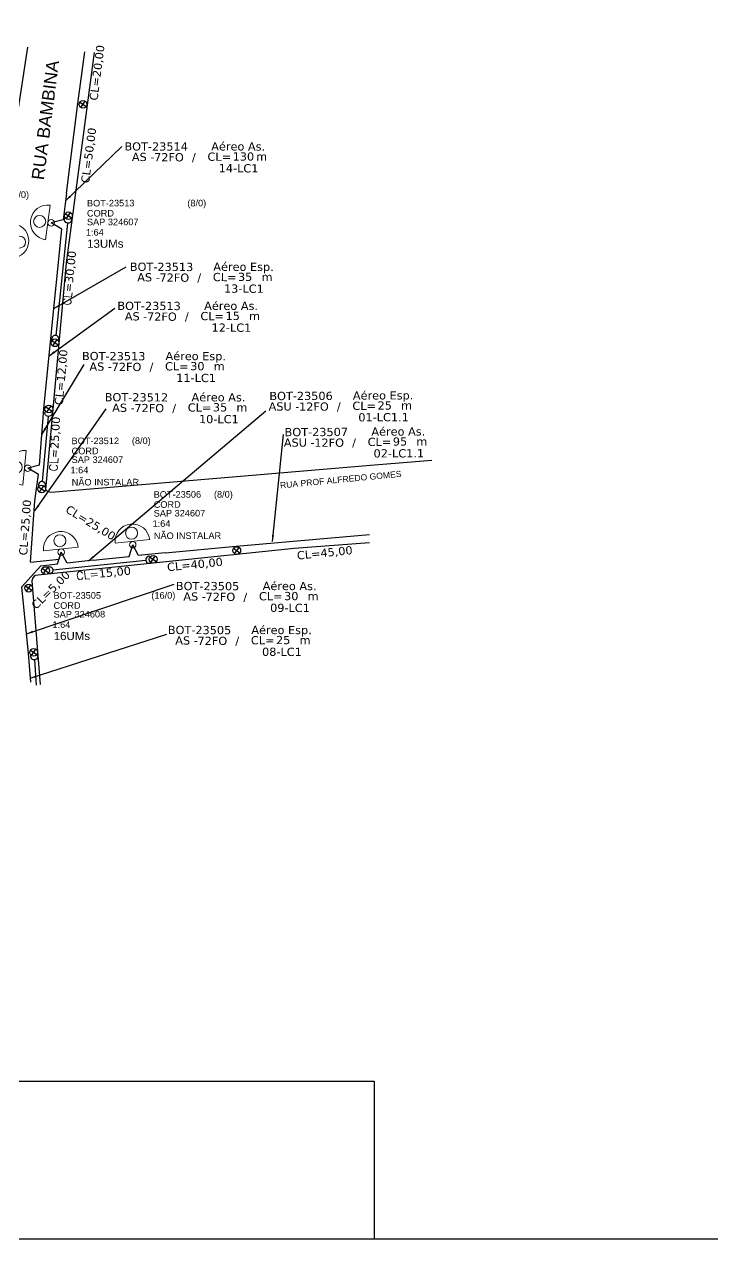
# Model space of a CAD drawing. Extents: x -89 to 749, y 705 to 1299.
# Drawn here: x 129.5 to 342.5, y 705 to 1080.9 of the extents above; entities that cross this region are included whole.
import ezdxf
from ezdxf.enums import TextEntityAlignment as Align

# ---------------------------------------------------------------- set-up
doc = ezdxf.new("R2010")
doc.units = 0
for name, color, linetype, lineweight in [("20.0-LEGENDA DOS CDO'S", 1, 'Continuous', 0), ('20.2-CDO_POSTE', 1, 'Continuous', 5), ('20.6-CORDOALHA_SUPORTE', 7, 'Continuous', 25), ('Segmento Logradouro Texto', 7, 'Continuous', 0)]:
    doc.layers.add(name, color=color, linetype=linetype, lineweight=lineweight)
for name, color, linetype in [('CAP a instalar', 1, 'Continuous'), ('celulas gpon', 7, 'Continuous'), ('label_cabos', 7, 'Continuous'), ('Postes Existentes NA', 1, 'Continuous'), ('QUADRA', 7, 'Continuous')]:
    doc.layers.add(name, color=color, linetype=linetype)
doc.styles.add('ARIAL', font='arial.ttf')
doc.styles.add('DIGICADE', font='arial.ttf')
doc.styles.add('ROMANS', font='romans')
doc.styles.add('siredit', font='verdana.ttf')
doc.linetypes.add('FENCELINE1', pattern='A,0.25,-0.1,[133,ltypeshp.shx,S=0.1,R=0,X=-0.1,Y=0],-0.1,1', length=1.45)
doc.dimstyles.new('CC', dxfattribs={"dimtxt": 1, "dimasz": 2, "dimexe": 0.18, "dimexo": 0.0625, "dimgap": 0.09, "dimtad": 0, "dimdec": 0, "dimrnd": 1, "dimzin": 0, "dimdsep": 46, "dimtxsty": 'siredit', "dimblk": 'NONE', "dimcen": 0, "dimse1": 1, "dimse2": 1, "dimsd1": 1, "dimsd2": 1, "dimclrt": 7, "dimadec": 0, "dimazin": 0, "dimtfac": 1, "dimtdec": 0, "dimtofl": 0, "dimtmove": 0, "dimatfit": 3, "dimfxl": 0, "dimtolj": 1, "dimtzin": 0, "dimarcsym": 0})

# ---------------------------------------------------------------- blocks, each defined once
blk = doc.blocks.new('*U67')
at = {"color": 0}
blk.add_line((2.14, -0.58), (-2.1, -0.68), dxfattribs=at)
for centre, radius in [((0, 0.38), 0.733), ((0.03, -1.03), 0.393)]:
    blk.add_circle(centre, radius, dxfattribs=at)
blk.add_arc((0.02, -0.63), 2.12, 1.3782, 181.3782, dxfattribs=at)
blk = doc.blocks.new('Inst CDOE-8 CAIXA DIST OPT CDOE 48F_8D C_SPL OPTAP')
at = {"layer": "20.0-LEGENDA DOS CDO'S", "color": 0, "style": 'ARIAL'}
for tag, p, height in [('FID', (0.12, 5.25), 0.8), ('CORDOALHA', (0.12, 4.02), 0.8), ('SAP', (0.12, 2.96), 0.8), ('1:XX', (-0.01, 1.7), 0.8), ('UMS', (0.14, 0.22), 1)]:
    blk.add_attdef(tag, p, '', height=height, rotation=0.118, dxfattribs=at)
at = {"layer": "20.0-LEGENDA DOS CDO'S", "color": 0}
for tag, p, style, flags in [('ID_ATIVIDADE', (0.12, 6.47), 'ARIAL', 3), ('FATOR', (7.92, 6.47), 'ARIAL', 1), ('QTDE', (0.23, -0.97), 'DIGICADE', 3)]:
    blk.add_attdef(tag, p, '', height=0.8, rotation=0.118, dxfattribs=dict(at, style=style, flags=flags))
at = {"layer": "20.0-LEGENDA DOS CDO'S", "color": 0, "style": 'ARIAL'}
blk.add_attdef('FIBRAS_UTILIZADAS', text='', height=0.8, rotation=0.118, dxfattribs=at).set_placement((13.48, 5.26), align=Align.CENTER)
blk = doc.blocks.new('Inst CDOE-16 CAIXA DIST OPT CDOE 48F_16D C_SPL_2_1_8')
at = {"layer": "20.0-LEGENDA DOS CDO'S", "color": 0, "style": 'ARIAL'}
for tag, p, height in [('FID', (0.12, 5.25), 0.8), ('CORDOALHA', (0.12, 4.02), 0.8), ('SAP', (0.12, 2.96), 0.8), ('1:XX', (-0.01, 1.7), 0.8), ('UMS', (0.14, 0.22), 1)]:
    blk.add_attdef(tag, p, '', height=height, rotation=0.118, dxfattribs=at)
at = {"layer": "20.0-LEGENDA DOS CDO'S", "color": 0}
for tag, p, style, flags in [('ID_ATIVIDADE', (0.12, 6.47), 'ARIAL', 3), ('FATOR', (7.92, 6.47), 'ARIAL', 1), ('QTDE', (0.1, -1.17), 'DIGICADE', 3)]:
    blk.add_attdef(tag, p, '', height=0.8, rotation=0.118, dxfattribs=dict(at, style=style, flags=flags))
at = {"layer": "20.0-LEGENDA DOS CDO'S", "color": 0, "style": 'ARIAL'}
blk.add_attdef('FIBRAS_UTILIZADAS', text='', height=0.8, rotation=0.118, dxfattribs=at).set_placement((8.08, 5.26), align=Align.CENTER)
blk = doc.blocks.new('CDOE_CT_POSTE')
at = {"layer": "20.0-LEGENDA DOS CDO'S", "color": 0, "style": 'ARIAL'}
for tag, p in [('CDO_N', (0.12, 5.25)), ('CORDOALHA', (0.12, 4.02)), ('SAP', (0.12, 2.96)), ('1:XX', (0.14, 1.23)), ('UMS', (0.14, 0.22))]:
    blk.add_attdef(tag, p, '', height=0.68, rotation=0.118, dxfattribs=at)
blk.add_attdef('FIBRAS_UTILIZADAS', text='', height=0.68, rotation=0.118, dxfattribs=at).set_placement((7.83, 5.26), align=Align.CENTER)
blk = doc.blocks.new('Inst CORD BENZINAL 4.55MM 3F (sem recursos)')
at = {"layer": '20.6-CORDOALHA_SUPORTE', "color": 0, "lineweight": 0, "style": 'ROMANS'}
blk.add_attdef('LANCE', text='', height=1, dxfattribs=at).set_placement((-0.54, -2.21), align=Align.RIGHT)
at = {"layer": '20.6-CORDOALHA_SUPORTE', "color": 0, "style": 'siredit'}
blk.add_attdef('QTDE', (-0.54, -2.21), '', height=1, rotation=359.69, dxfattribs=at)
at = {"layer": '20.6-CORDOALHA_SUPORTE', "color": 0, "lineweight": 0, "style": 'ROMANS'}
for tag, p, flags in [('FATOR', (-5.2, -4.44), 3), ('ID_ATIVIDADE', (-5.2, -6.67), 3), ('FID', (-5.2, -8.9), 1)]:
    blk.add_attdef(tag, p, '', height=1, dxfattribs=dict(at, flags=flags))
blk = doc.blocks.new('Inst CB ESP CFOA-SM-AS-80-TS-72')
at = {"layer": 'label_cabos', "color": 0, "style": 'siredit'}
for tag, flags, p in [('ID_ATIVIDADE', 3, (1.31, 2.67)), ('FATOR', 1, (11.56, 2.55))]:
    blk.add_attdef(tag, text='', height=0.8, rotation=359.69, dxfattribs=dict(at, flags=flags)).set_placement(p, align=Align.MIDDLE_CENTER)
for tag, p in [('DESTINO_CABO', (3.13, 1.26)), ('TIPO_CABO', (13.11, 1.24)), ('TIPO_CABO', (1.76, 0)), ('CABO', (4.69, -0.05)), ('/', (7.71, -0.05)), ('LANCE', (10.81, 0)), ('UND', (15.96, 0)), ('FID', (13.15, -1.41))]:
    blk.add_attdef(tag, text='', height=0.8, rotation=359.69, dxfattribs=at).set_placement(p, align=Align.MIDDLE_CENTER)
blk.add_attdef('QTDE', (12.43, -0.47), '', height=0.8, rotation=359.69, dxfattribs=at)
blk = doc.blocks.new('_None')
blk = doc.blocks.new('Inst CB AS CFOA-SM-AS-80-TS-72')
at = {"layer": 'label_cabos', "color": 0, "style": 'siredit'}
for tag, flags, p in [('ID_ATIVIDADE', 3, (1.31, 2.67)), ('FATOR', 1, (11.56, 2.55))]:
    blk.add_attdef(tag, text='', height=1, rotation=359.69, dxfattribs=dict(at, flags=flags)).set_placement(p, align=Align.MIDDLE_CENTER)
for tag, p in [('DESTINO_CABO', (3.13, 1.26)), ('TIPO_CABO', (13.11, 1.24)), ('TIPO_CABO', (1.76, 0)), ('CABO', (4.69, -0.05)), ('/', (7.71, -0.05)), ('LANCE', (10.81, 0)), ('UND', (15.96, 0)), ('FID', (13.15, -1.41))]:
    blk.add_attdef(tag, text='', height=1, rotation=359.69, dxfattribs=at).set_placement(p, align=Align.MIDDLE_CENTER)
blk.add_attdef('QTDE', (12.43, -0.47), '', height=1, rotation=359.69, dxfattribs=at)
blk = doc.blocks.new('Inst CB AS CFOA-SM-ASU-120-S-12')
at = {"layer": 'label_cabos', "color": 0, "style": 'siredit'}
for tag, flags, p in [('ID_ATIVIDADE', 3, (1.31, 2.67)), ('FATOR', 1, (11.56, 2.55))]:
    blk.add_attdef(tag, text='', height=1, rotation=359.69, dxfattribs=dict(at, flags=flags)).set_placement(p, align=Align.MIDDLE_CENTER)
for tag, p in [('DESTINO_CABO', (3.13, 1.26)), ('TIPO_CABO', (13.11, 1.24)), ('TIPO_CABO', (1.26, 0)), ('CABO', (4.69, -0.05)), ('/', (7.71, -0.05)), ('LANCE', (10.81, 0)), ('UND', (15.96, 0)), ('FID', (13.15, -1.41))]:
    blk.add_attdef(tag, text='', height=1, rotation=359.69, dxfattribs=at).set_placement(p, align=Align.MIDDLE_CENTER)
blk.add_attdef('QTDE', (12.43, -0.47), '', height=1, rotation=359.69, dxfattribs=at)
blk = doc.blocks.new('Inst CB ESP CFOA-SM-ASU-120-S-12')
at = {"layer": 'label_cabos', "color": 0, "style": 'siredit'}
for tag, flags, p in [('ID_ATIVIDADE', 3, (1.31, 2.67)), ('FATOR', 1, (11.56, 2.55))]:
    blk.add_attdef(tag, text='', height=1, rotation=359.69, dxfattribs=dict(at, flags=flags)).set_placement(p, align=Align.MIDDLE_CENTER)
for tag, p in [('DESTINO_CABO', (3.13, 1.26)), ('TIPO_CABO', (13.11, 1.24)), ('TIPO_CABO', (1.26, 0)), ('CABO', (4.69, -0.05)), ('/', (7.71, -0.05)), ('LANCE', (10.81, 0)), ('UND', (15.96, 0)), ('FID', (13.15, -1.41))]:
    blk.add_attdef(tag, text='', height=1, rotation=359.69, dxfattribs=at).set_placement(p, align=Align.MIDDLE_CENTER)
blk.add_attdef('QTDE', (12.43, -0.47), '', height=1, rotation=359.69, dxfattribs=at)

msp = doc.modelspace()

# ---------------------------------------------------------------- linework, layer by layer
msp.add_lwpolyline([(-89.32, 705.02), (749.25, 705.02), (749.25, 1299.02), (-89.32, 1299.02), (-89.32, 705.02)])
at = {"color": 7}
for points in [[(-89.24, 753.78), (237.71, 753.78)], [(237.71, 753.78), (237.71, 705.02)]]:
    msp.add_lwpolyline(points, dxfattribs=at)
at = {"layer": '20.6-CORDOALHA_SUPORTE'}
for points in [[(142.88, 1019.39), (139.2, 984.65)], [(136.88, 959.56), (135.05, 939.4)], [(138.35, 912.09), (167.06, 915.08)], [(132.66, 884.23), (133.21, 876.38)]]:
    msp.add_lwpolyline(points, dxfattribs=at)
for points in [[(144.11, 1020.62, -1.231752), (141.96, 1020.79)], [(140.17, 983.25, 1.231752), (138.02, 983.41)], [(138.07, 960.83, -1.231752), (135.92, 960.94)], [(136.02, 938, 1.231752), (133.87, 938.16)], [(168.25, 916.3, 1.231752), (168.5, 914.17)], [(136.91, 913, -1.231752), (137.16, 910.87)], [(133.62, 885.64, -1.231752), (131.48, 885.46)]]:
    msp.add_lwpolyline(points, format="xyb", dxfattribs=at)
at = {"layer": 'CAP a instalar', "color": 7, "linetype": 'FENCELINE1', "ltscale": 5}
for points in [[(122.87, 1024.33), (126.53, 1047.66), (128.97, 1063.02), (130.59, 1073.82)], [(142.56, 1028.67), (146.02, 1056.41), (148.19, 1072.44)], [(142.56, 1028.67), (141.47, 1020.46), (137.79, 1019.47)], [(141.09, 1017.56), (141.09, 1017.56), (137.79, 1019.47)], [(134.23, 944.5), (135.55, 961.95), (137.55, 982.62), (141.09, 1017.56)], [(134.23, 944.5), (134.23, 944.5), (130.54, 943.51)], [(132.76, 933.4), (133.84, 941.6), (130.54, 943.51)], [(131.42, 914.41), (132.76, 933.4)], [(173.08, 917.37), (195.02, 919.37), (236.26, 922.98)], [(131.42, 914.41), (140.23, 915.33), (140.89, 917.54)], [(134.59, 913.34), (139.8, 913.88), (140.89, 917.54)], [(150.94, 915.04), (142.71, 914.18), (140.89, 917.54)], [(153.71, 915.35), (161.94, 916.21), (163.03, 919.86)], [(173.08, 917.37), (164.85, 916.51), (163.03, 919.86)], [(134.59, 913.34), (128.66, 906.72), (130.65, 886.29), (131.37, 877.32)]]:
    msp.add_lwpolyline(points, dxfattribs=at)
at = {"layer": 'CAP a instalar', "linetype": 'FENCELINE1', "ltscale": 5}
msp.add_lwpolyline([(150.94, 915.04), (153.71, 915.35)], dxfattribs=at)
at = {"layer": 'Postes Existentes NA', "color": 10}
for points in [[(146.64, 1056.85), (148.62, 1055.48)], [(146.95, 1055.18), (148.31, 1057.15)], [(142.46, 1020.69), (143.83, 1022.67)], [(142.16, 1022.36), (144.14, 1020.99)], [(138.01, 983.04), (139.99, 981.68)], [(138.32, 981.37), (139.68, 983.35)], [(136.1, 962.53), (138.08, 961.17)], [(136.41, 960.86), (137.77, 962.84)], [(133.86, 937.79), (135.83, 936.43)], [(134.16, 936.12), (135.53, 938.1)], [(194.24, 918.73), (196.22, 917.36)], [(194.55, 917.05), (195.92, 919.03)], [(168.36, 916.02), (170.34, 914.65)], [(168.67, 914.34), (170.03, 916.32)], [(135.07, 912.53), (137.05, 911.16)], [(135.38, 910.86), (136.75, 912.84)], [(129.83, 907.09), (131.81, 905.73)], [(130.14, 905.42), (131.5, 907.4)], [(131.42, 887.2), (133.4, 885.83)], [(131.73, 885.53), (133.09, 887.51)]]:
    msp.add_lwpolyline(points, dxfattribs=at)
for centre in [(147.63, 1056.16), (143.15, 1021.68), (139, 982.36), (137.09, 961.85), (134.85, 937.11), (195.23, 918.04), (169.35, 915.33), (136.06, 911.85), (130.82, 906.41), (132.41, 886.52)]:
    msp.add_circle(centre, 1.2, dxfattribs=at)
at = {"layer": 'QUADRA', "color": 4}
for points in [[(151.08, 1072.22), (142.46, 1007.14), (136.05, 936.95), (136.05, 936.95), (136.75, 936.32), (137.83, 936.11), (236.64, 944.51), (255.58, 946.03)], [(151.08, 1072.22), (142.46, 1007.14), (136.05, 936.95), (136.05, 936.95), (136.75, 936.32), (137.83, 936.11), (236.64, 944.51), (255.58, 946.03)], [(236.26, 920.44), (213.01, 918.66), (132.74, 910.29), (132.08, 909.64), (131.87, 908.71), (131.87, 908.71), (134.35, 876.6)], [(236.26, 920.44), (213.01, 918.66), (132.74, 910.29), (132.08, 909.64), (131.87, 908.71), (131.87, 908.71), (134.35, 876.6)]]:
    msp.add_lwpolyline(points, dxfattribs=at)

# ---------------------------------------------------------------- block references
at = {"layer": "20.0-LEGENDA DOS CDO'S", "color": 7, "lineweight": 0, "xscale": 2.543078249575697, "yscale": 2.543078249575697, "zscale": 2.543078249575697}
for p, values in [((93.77, 1013.81), {'FID': 'BOT-23534', 'CORDOALHA': 'CORD', 'SAP': 'SAP 324607', '1:XX': '1:64', 'UMS': '3UMs', 'FIBRAS_UTILIZADAS': '(8/0)'}), ((148.57, 1011.2), {'FID': 'BOT-23513', 'CORDOALHA': 'CORD', 'SAP': 'SAP 324607', '1:XX': '1:64', 'UMS': '13UMs', 'FIBRAS_UTILIZADAS': '(8/0)'})]:
    msp.add_blockref('Inst CDOE-8 CAIXA DIST OPT CDOE 48F_8D C_SPL OPTAP', p, dxfattribs=at).add_auto_attribs(values)
at = {"layer": "20.0-LEGENDA DOS CDO'S", "color": 252}
ref = msp.add_blockref('CDOE_CT_POSTE', (143.81, 937.61), dxfattribs=dict(at, xscale=2.543078249575697, yscale=2.543078249575697, zscale=2.543078249575697))
ref.add_attrib('CDO_N', 'BOT-23512', (144.11, 950.96), dxfattribs={"color": 0, "height": 2.034, "rotation": 0.118, "style": 'ARIAL'})
ref.add_attrib('CORDOALHA', 'CORD', (144.12, 947.84), dxfattribs={"color": 0, "height": 2.034, "rotation": 0.118, "style": 'ARIAL'})
ref.add_attrib('SAP', 'SAP 324607', (144.12, 945.14), dxfattribs={"color": 0, "height": 2.034, "rotation": 0.118, "style": 'ARIAL'})
ref.add_attrib('1:XX', '1:64', (143.78, 941.94), dxfattribs={"color": 0, "height": 2.034, "rotation": 0.118, "style": 'ARIAL'})
ref.add_attrib('UMS', 'NÃO INSTALAR', (144.16, 938.17), dxfattribs={"color": 0, "height": 2.0345, "rotation": 0.118, "style": 'ARIAL'})
ref.add_attrib('FIBRAS_UTILIZADAS', '     (8/0)', dxfattribs={"color": 0, "height": 2.034, "rotation": 0.118, "style": 'ARIAL'}).set_placement((163.72, 951), align=Align.CENTER)
ref = msp.add_blockref('CDOE_CT_POSTE', (169.2, 921.04), dxfattribs=dict(at, xscale=2.543078249575697, yscale=2.543078249575697, zscale=2.543078249575697))
ref.add_attrib('CDO_N', 'BOT-23506', (169.51, 934.38), dxfattribs={"color": 0, "height": 2.034, "rotation": 0.118, "style": 'ARIAL'})
ref.add_attrib('CORDOALHA', 'CORD', (169.52, 931.27), dxfattribs={"color": 0, "height": 2.034, "rotation": 0.118, "style": 'ARIAL'})
ref.add_attrib('SAP', 'SAP 324607', (169.52, 928.57), dxfattribs={"color": 0, "height": 2.034, "rotation": 0.118, "style": 'ARIAL'})
ref.add_attrib('1:XX', '1:64', (169.17, 925.36), dxfattribs={"color": 0, "height": 2.034, "rotation": 0.118, "style": 'ARIAL'})
ref.add_attrib('UMS', 'NÃO INSTALAR', (169.56, 921.59), dxfattribs={"color": 0, "height": 2.0345, "rotation": 0.118, "style": 'ARIAL'})
ref.add_attrib('FIBRAS_UTILIZADAS', '     (8/0)', dxfattribs={"color": 0, "height": 2.034, "rotation": 0.118, "style": 'ARIAL'}).set_placement((189.11, 934.42), align=Align.CENTER)
at = {"layer": "20.0-LEGENDA DOS CDO'S", "color": 7, "lineweight": 0}
ref = msp.add_blockref('Inst CDOE-16 CAIXA DIST OPT CDOE 48F_16D C_SPL_2_1_8', (138.23, 889.77), dxfattribs=dict(at, xscale=2.543078249575697, yscale=2.543078249575697, zscale=2.543078249575697))
ref.add_attrib('FID', 'BOT-23505', (138.54, 903.11), dxfattribs={"color": 0, "height": 2.034, "rotation": 0.118, "style": 'ARIAL'})
ref.add_attrib('CORDOALHA', 'CORD', (138.54, 900), dxfattribs={"color": 0, "height": 2.034, "rotation": 0.118, "style": 'ARIAL'})
ref.add_attrib('SAP', 'SAP 324608', (138.55, 897.3), dxfattribs={"color": 0, "height": 2.034, "rotation": 0.118, "style": 'ARIAL'})
ref.add_attrib('1:XX', '1:64', (138.2, 894.09), dxfattribs={"color": 0, "height": 2.034, "rotation": 0.118, "style": 'ARIAL'})
ref.add_attrib('UMS', '16UMs', (138.59, 890.32), dxfattribs={"color": 0, "height": 2.543, "rotation": 0.118, "style": 'ARIAL'})
ref.add_attrib('FIBRAS_UTILIZADAS', '(16/0)', dxfattribs={"color": 0, "height": 2.034, "rotation": 0.118, "style": 'ARIAL'}).set_placement((172.51, 903.15), align=Align.CENTER)
at = {"layer": '20.2-CDO_POSTE', "color": 7, "yscale": 2.543078249575697, "zscale": 2.543078249575697}
for p, xscale, rotation in [((135.2, 1019.83), -2.543078249575696, 83.83575536305528), ((127.04, 1013.66), -2.543078249575697, 262.0581922621544), ((140.63, 920.13), -2.543078249575697, 7.335452669223292)]:
    msp.add_blockref('*U67', p, dxfattribs=dict(at, xscale=xscale, rotation=rotation))
at = {"layer": '20.2-CDO_POSTE', "color": 8, "yscale": 2.543078249575697, "zscale": 2.543078249575697}
for p, xscale, rotation in [((127.94, 943.74), 2.543078249575696, 83.4038119886533), ((162.75, 922.46), 2.543078249575697, 4.528230860100363)]:
    msp.add_blockref('*U67', p, dxfattribs=dict(at, xscale=xscale, rotation=rotation))
at = {"layer": '20.6-CORDOALHA_SUPORTE', "color": 0, "lineweight": 0}
ref = msp.add_blockref('Inst CORD BENZINAL 4.55MM 3F (sem recursos)', (-2333.37, 1179.42), dxfattribs=dict(at, xscale=2.543078249575697, yscale=2.543078249575697, zscale=2.543078249575697, rotation=84.45754237420664))
ref.add_attrib('QTDE', '30,00', (144.54, 1000.75), dxfattribs={"color": 0, "height": 2.543, "rotation": 84.1475, "style": 'siredit'})
ref.add_attrib('LANCE', 'CL=', dxfattribs={"color": 0, "lineweight": 0, "height": 2.543, "rotation": 84.4575, "style": 'ROMANS'}).set_placement((144.54, 1000.75), align=Align.RIGHT)
ref = msp.add_blockref('Inst CORD BENZINAL 4.55MM 3F (sem recursos)', (-2344.26, 1004.84), dxfattribs=dict(at, xscale=2.543078249575697, yscale=2.543078249575697, zscale=2.543078249575697, rotation=87.29860336005827))
ref.add_attrib('QTDE', '25,00', (140.06, 949.46), dxfattribs={"color": 0, "height": 2.543, "rotation": 86.9886, "style": 'siredit'})
ref.add_attrib('LANCE', 'CL=', dxfattribs={"color": 0, "lineweight": 0, "height": 2.543, "rotation": 87.2986, "style": 'ROMANS'}).set_placement((140.06, 949.46), align=Align.RIGHT)
ref = msp.add_blockref('Inst CORD BENZINAL 4.55MM 3F (sem recursos)', (-171.03, 3416.48), dxfattribs=dict(at, xscale=2.543078249575697, yscale=2.543078249575697, zscale=2.543078249575697, rotation=6.067407867657143))
ref.add_attrib('QTDE', '15,00', (152.64, 909.63), dxfattribs={"color": 0, "height": 2.543, "rotation": 5.7574, "style": 'siredit'})
ref.add_attrib('LANCE', 'CL=', dxfattribs={"color": 0, "lineweight": 0, "height": 2.543, "rotation": 6.0674, "style": 'ROMANS'}).set_placement((152.64, 909.63), align=Align.RIGHT)
at = {"layer": 'label_cabos'}
ref = msp.add_blockref('Inst CB AS CFOA-SM-AS-80-TS-72', (162.33, 1039.9), dxfattribs=dict(at, xscale=2.543078249575697, yscale=2.543078249575698, zscale=2.543078249575698, rotation=0.1315642785740556))
ref.add_attrib('DESTINO_CABO', 'BOT-23514', dxfattribs={"color": 0, "height": 2.543, "rotation": 359.8216, "style": 'siredit'}).set_placement((170.28, 1043.12), align=Align.MIDDLE_CENTER)
ref.add_attrib('TIPO_CABO', 'Aéreo As.', dxfattribs={"color": 0, "height": 2.543, "rotation": 359.8216, "style": 'siredit'}).set_placement((195.66, 1043.14), align=Align.MIDDLE_CENTER)
ref.add_attrib('CABO', '72FO', dxfattribs={"color": 0, "height": 2.543, "rotation": 359.8216, "style": 'siredit'}).set_placement((174.24, 1039.79), align=Align.MIDDLE_CENTER)
ref.add_attrib('/', '/', dxfattribs={"color": 0, "height": 2.54, "rotation": 359.8216, "style": 'siredit'}).set_placement((181.94, 1039.81), align=Align.MIDDLE_CENTER)
ref.add_attrib('TIPO_CABO', 'AS - ', dxfattribs={"color": 0, "height": 2.543, "rotation": 359.8216, "style": 'siredit'}).set_placement((166.81, 1039.89), align=Align.MIDDLE_CENTER)
ref.add_attrib('FID', '14-LC1', dxfattribs={"color": 0, "height": 2.543, "rotation": 359.8216, "style": 'siredit'}).set_placement((195.77, 1036.38), align=Align.MIDDLE_CENTER)
ref.add_attrib('LANCE', 'CL=', dxfattribs={"color": 0, "height": 2.543, "rotation": 359.8216, "style": 'siredit'}).set_placement((189.82, 1039.96), align=Align.MIDDLE_CENTER)
ref.add_attrib('QTDE', '130', (193.94, 1038.76), dxfattribs={"color": 0, "height": 2.543, "rotation": 359.8216, "style": 'siredit'})
ref.add_attrib('UND', 'm', dxfattribs={"color": 0, "height": 2.54, "rotation": 359.8216, "style": 'siredit'}).set_placement((202.92, 1039.99), align=Align.MIDDLE_CENTER)
ref = msp.add_blockref('Inst CB ESP CFOA-SM-AS-80-TS-72', (163.99, 1002.64), dxfattribs=dict(at, xscale=2.543078249575697, yscale=2.543078249575698, zscale=2.543078249575698, rotation=0.1315642785740556))
ref.add_attrib('DESTINO_CABO', 'BOT-23513', dxfattribs={"color": 0, "height": 2.543, "rotation": 359.8216, "style": 'siredit'}).set_placement((171.95, 1005.86), align=Align.MIDDLE_CENTER)
ref.add_attrib('CABO', '72FO', dxfattribs={"color": 0, "height": 2.543, "rotation": 359.8216, "style": 'siredit'}).set_placement((175.91, 1002.53), align=Align.MIDDLE_CENTER)
ref.add_attrib('LANCE', 'CL=', dxfattribs={"color": 0, "height": 2.543, "rotation": 359.8216, "style": 'siredit'}).set_placement((191.48, 1002.7), align=Align.MIDDLE_CENTER)
ref.add_attrib('TIPO_CABO', 'Aéreo Esp.', dxfattribs={"color": 0, "height": 2.543, "rotation": 359.8216, "style": 'siredit'}).set_placement((197.32, 1005.88), align=Align.MIDDLE_CENTER)
ref.add_attrib('/', '/', dxfattribs={"color": 0, "height": 2.54, "rotation": 359.8216, "style": 'siredit'}).set_placement((183.61, 1002.55), align=Align.MIDDLE_CENTER)
ref.add_attrib('TIPO_CABO', 'AS - ', dxfattribs={"color": 0, "height": 2.543, "rotation": 359.8216, "style": 'siredit'}).set_placement((168.47, 1002.63), align=Align.MIDDLE_CENTER)
ref.add_attrib('FID', '13-LC1', dxfattribs={"color": 0, "height": 2.543, "rotation": 359.8216, "style": 'siredit'}).set_placement((197.43, 999.12), align=Align.MIDDLE_CENTER)
ref.add_attrib('QTDE', '35', (195.6, 1001.5), dxfattribs={"color": 0, "height": 2.543, "rotation": 359.8216, "style": 'siredit'})
ref.add_attrib('UND', 'm', dxfattribs={"color": 0, "height": 2.54, "rotation": 359.8216, "style": 'siredit'}).set_placement((204.59, 1002.73), align=Align.MIDDLE_CENTER)
ref = msp.add_blockref('Inst CB AS CFOA-SM-AS-80-TS-72', (160.14, 990.55), dxfattribs=dict(at, xscale=2.543078249575697, yscale=2.543078249575698, zscale=2.543078249575698, rotation=0.1315642785740556))
ref.add_attrib('DESTINO_CABO', 'BOT-23513', dxfattribs={"color": 0, "height": 2.543, "rotation": 359.8216, "style": 'siredit'}).set_placement((168.1, 993.78), align=Align.MIDDLE_CENTER)
ref.add_attrib('TIPO_CABO', 'Aéreo As.', dxfattribs={"color": 0, "height": 2.543, "rotation": 359.8216, "style": 'siredit'}).set_placement((193.47, 993.8), align=Align.MIDDLE_CENTER)
ref.add_attrib('CABO', '72FO', dxfattribs={"color": 0, "height": 2.543, "rotation": 359.8216, "style": 'siredit'}).set_placement((172.06, 990.45), align=Align.MIDDLE_CENTER)
ref.add_attrib('/', '/', dxfattribs={"color": 0, "height": 2.54, "rotation": 359.8216, "style": 'siredit'}).set_placement((179.76, 990.47), align=Align.MIDDLE_CENTER)
ref.add_attrib('TIPO_CABO', 'AS - ', dxfattribs={"color": 0, "height": 2.543, "rotation": 359.8216, "style": 'siredit'}).set_placement((164.62, 990.55), align=Align.MIDDLE_CENTER)
ref.add_attrib('FID', '12-LC1', dxfattribs={"color": 0, "height": 2.543, "rotation": 359.8216, "style": 'siredit'}).set_placement((193.58, 987.04), align=Align.MIDDLE_CENTER)
ref.add_attrib('LANCE', 'CL=', dxfattribs={"color": 0, "height": 2.543, "rotation": 359.8216, "style": 'siredit'}).set_placement((187.63, 990.62), align=Align.MIDDLE_CENTER)
ref.add_attrib('QTDE', '15', (191.75, 989.42), dxfattribs={"color": 0, "height": 2.543, "rotation": 359.8216, "style": 'siredit'})
ref.add_attrib('UND', 'm', dxfattribs={"color": 0, "height": 2.54, "rotation": 359.8216, "style": 'siredit'}).set_placement((200.74, 990.65), align=Align.MIDDLE_CENTER)
ref = msp.add_blockref('Inst CB ESP CFOA-SM-AS-80-TS-72', (149.2, 975), dxfattribs=dict(at, xscale=2.543078249575697, yscale=2.543078249575698, zscale=2.543078249575698, rotation=0.1315642785740556))
ref.add_attrib('DESTINO_CABO', 'BOT-23513', dxfattribs={"color": 0, "height": 2.543, "rotation": 359.8216, "style": 'siredit'}).set_placement((157.15, 978.23), align=Align.MIDDLE_CENTER)
ref.add_attrib('CABO', '72FO', dxfattribs={"color": 0, "height": 2.543, "rotation": 359.8216, "style": 'siredit'}).set_placement((161.12, 974.89), align=Align.MIDDLE_CENTER)
ref.add_attrib('LANCE', 'CL=', dxfattribs={"color": 0, "height": 2.543, "rotation": 359.8216, "style": 'siredit'}).set_placement((176.69, 975.07), align=Align.MIDDLE_CENTER)
ref.add_attrib('TIPO_CABO', 'Aéreo Esp.', dxfattribs={"color": 0, "height": 2.543, "rotation": 359.8216, "style": 'siredit'}).set_placement((182.53, 978.24), align=Align.MIDDLE_CENTER)
ref.add_attrib('/', '/', dxfattribs={"color": 0, "height": 2.54, "rotation": 359.8216, "style": 'siredit'}).set_placement((168.82, 974.91), align=Align.MIDDLE_CENTER)
ref.add_attrib('TIPO_CABO', 'AS - ', dxfattribs={"color": 0, "height": 2.543, "rotation": 359.8216, "style": 'siredit'}).set_placement((153.68, 975), align=Align.MIDDLE_CENTER)
ref.add_attrib('FID', '11-LC1', dxfattribs={"color": 0, "height": 2.543, "rotation": 359.8216, "style": 'siredit'}).set_placement((182.64, 971.48), align=Align.MIDDLE_CENTER)
ref.add_attrib('QTDE', '30', (180.81, 973.86), dxfattribs={"color": 0, "height": 2.543, "rotation": 359.8216, "style": 'siredit'})
ref.add_attrib('UND', 'm', dxfattribs={"color": 0, "height": 2.54, "rotation": 359.8216, "style": 'siredit'}).set_placement((189.8, 975.1), align=Align.MIDDLE_CENTER)
ref = msp.add_blockref('Inst CB AS CFOA-SM-AS-80-TS-72', (156.23, 962.25), dxfattribs=dict(at, xscale=2.543078249575697, yscale=2.543078249575698, zscale=2.543078249575698, rotation=0.1315642785740556))
ref.add_attrib('DESTINO_CABO', 'BOT-23512', dxfattribs={"color": 0, "height": 2.543, "rotation": 359.8216, "style": 'siredit'}).set_placement((164.19, 965.48), align=Align.MIDDLE_CENTER)
ref.add_attrib('TIPO_CABO', 'Aéreo As.', dxfattribs={"color": 0, "height": 2.543, "rotation": 359.8216, "style": 'siredit'}).set_placement((189.56, 965.49), align=Align.MIDDLE_CENTER)
ref.add_attrib('CABO', '72FO', dxfattribs={"color": 0, "height": 2.543, "rotation": 359.8216, "style": 'siredit'}).set_placement((168.15, 962.15), align=Align.MIDDLE_CENTER)
ref.add_attrib('/', '/', dxfattribs={"color": 0, "height": 2.54, "rotation": 359.8216, "style": 'siredit'}).set_placement((175.85, 962.16), align=Align.MIDDLE_CENTER)
ref.add_attrib('TIPO_CABO', 'AS - ', dxfattribs={"color": 0, "height": 2.543, "rotation": 359.8216, "style": 'siredit'}).set_placement((160.72, 962.25), align=Align.MIDDLE_CENTER)
ref.add_attrib('FID', '10-LC1', dxfattribs={"color": 0, "height": 2.543, "rotation": 359.8216, "style": 'siredit'}).set_placement((189.68, 958.73), align=Align.MIDDLE_CENTER)
ref.add_attrib('LANCE', 'CL=', dxfattribs={"color": 0, "height": 2.543, "rotation": 359.8216, "style": 'siredit'}).set_placement((183.72, 962.32), align=Align.MIDDLE_CENTER)
ref.add_attrib('QTDE', '35', (187.84, 961.12), dxfattribs={"color": 0, "height": 2.543, "rotation": 359.8216, "style": 'siredit'})
ref.add_attrib('UND', 'm', dxfattribs={"color": 0, "height": 2.54, "rotation": 359.8216, "style": 'siredit'}).set_placement((196.83, 962.35), align=Align.MIDDLE_CENTER)
ref = msp.add_blockref('Inst CB ESP CFOA-SM-ASU-120-S-12', (207.18, 962.63), dxfattribs=dict(at, xscale=2.543078249575697, yscale=2.543078249575697, zscale=2.543078249575697, rotation=0.4634636605450987))
ref.add_attrib('DESTINO_CABO', 'BOT-23506', dxfattribs={"color": 0, "height": 2.543, "rotation": 0.1535, "style": 'siredit'}).set_placement((215.11, 965.91), align=Align.MIDDLE_CENTER)
ref.add_attrib('TIPO_CABO', 'Aéreo Esp.', dxfattribs={"color": 0, "height": 2.543, "rotation": 0.1535, "style": 'siredit'}).set_placement((240.49, 966.07), align=Align.MIDDLE_CENTER)
ref.add_attrib('CABO', '12FO', dxfattribs={"color": 0, "height": 2.543, "rotation": 0.1535, "style": 'siredit'}).set_placement((219.09, 962.6), align=Align.MIDDLE_CENTER)
ref.add_attrib('/', '/', dxfattribs={"color": 0, "height": 2.54, "rotation": 0.1535, "style": 'siredit'}).set_placement((226.79, 962.66), align=Align.MIDDLE_CENTER)
ref.add_attrib('TIPO_CABO', 'ASU - ', dxfattribs={"color": 0, "height": 2.543, "rotation": 0.1535, "style": 'siredit'}).set_placement((210.39, 962.65), align=Align.MIDDLE_CENTER)
ref.add_attrib('FID', '01-LC1.1', dxfattribs={"color": 0, "height": 2.543, "rotation": 0.1535, "style": 'siredit'}).set_placement((240.64, 959.31), align=Align.MIDDLE_CENTER)
ref.add_attrib('LANCE', 'CL=', dxfattribs={"color": 0, "height": 2.543, "rotation": 0.1535, "style": 'siredit'}).set_placement((234.66, 962.86), align=Align.MIDDLE_CENTER)
ref.add_attrib('QTDE', '25', (238.79, 961.68), dxfattribs={"color": 0, "height": 2.543, "rotation": 0.1535, "style": 'siredit'})
ref.add_attrib('UND', 'm', dxfattribs={"color": 0, "height": 2.54, "rotation": 0.1535, "style": 'siredit'}).set_placement((247.77, 962.97), align=Align.MIDDLE_CENTER)
ref = msp.add_blockref('Inst CB AS CFOA-SM-ASU-120-S-12', (211.89, 951.47), dxfattribs=dict(at, xscale=2.543078249575697, yscale=2.543078249575697, zscale=2.543078249575697, rotation=0.4634636605450991))
ref.add_attrib('DESTINO_CABO', 'BOT-23507', dxfattribs={"color": 0, "height": 2.543, "rotation": 0.1535, "style": 'siredit'}).set_placement((219.83, 954.74), align=Align.MIDDLE_CENTER)
ref.add_attrib('TIPO_CABO', 'Aéreo As.', dxfattribs={"color": 0, "height": 2.543, "rotation": 0.1535, "style": 'siredit'}).set_placement((245.2, 954.9), align=Align.MIDDLE_CENTER)
ref.add_attrib('CABO', '12FO', dxfattribs={"color": 0, "height": 2.543, "rotation": 0.1535, "style": 'siredit'}).set_placement((223.81, 951.43), align=Align.MIDDLE_CENTER)
ref.add_attrib('/', '/', dxfattribs={"color": 0, "height": 2.54, "rotation": 0.1535, "style": 'siredit'}).set_placement((231.51, 951.49), align=Align.MIDDLE_CENTER)
ref.add_attrib('TIPO_CABO', 'ASU - ', dxfattribs={"color": 0, "height": 2.543, "rotation": 0.1535, "style": 'siredit'}).set_placement((215.1, 951.48), align=Align.MIDDLE_CENTER)
ref.add_attrib('FID', '02-LC1.1', dxfattribs={"color": 0, "height": 2.543, "rotation": 0.1535, "style": 'siredit'}).set_placement((245.36, 948.14), align=Align.MIDDLE_CENTER)
ref.add_attrib('LANCE', 'CL=', dxfattribs={"color": 0, "height": 2.543, "rotation": 0.1535, "style": 'siredit'}).set_placement((239.38, 951.69), align=Align.MIDDLE_CENTER)
ref.add_attrib('QTDE', '95', (243.51, 950.52), dxfattribs={"color": 0, "height": 2.543, "rotation": 0.1535, "style": 'siredit'})
ref.add_attrib('UND', 'm', dxfattribs={"color": 0, "height": 2.54, "rotation": 0.1535, "style": 'siredit'}).set_placement((252.49, 951.8), align=Align.MIDDLE_CENTER)
ref = msp.add_blockref('Inst CB AS CFOA-SM-AS-80-TS-72', (178.25, 903.82), dxfattribs=dict(at, xscale=2.543078249575697, yscale=2.543078249575698, zscale=2.543078249575698, rotation=0.1315642785740556))
ref.add_attrib('DESTINO_CABO', 'BOT-23505', dxfattribs={"color": 0, "height": 2.543, "rotation": 359.8216, "style": 'siredit'}).set_placement((186.2, 907.05), align=Align.MIDDLE_CENTER)
ref.add_attrib('TIPO_CABO', 'Aéreo As.', dxfattribs={"color": 0, "height": 2.543, "rotation": 359.8216, "style": 'siredit'}).set_placement((211.58, 907.07), align=Align.MIDDLE_CENTER)
ref.add_attrib('CABO', '72FO', dxfattribs={"color": 0, "height": 2.543, "rotation": 359.8216, "style": 'siredit'}).set_placement((190.16, 903.72), align=Align.MIDDLE_CENTER)
ref.add_attrib('/', '/', dxfattribs={"color": 0, "height": 2.54, "rotation": 359.8216, "style": 'siredit'}).set_placement((197.86, 903.74), align=Align.MIDDLE_CENTER)
ref.add_attrib('TIPO_CABO', 'AS - ', dxfattribs={"color": 0, "height": 2.543, "rotation": 359.8216, "style": 'siredit'}).set_placement((182.73, 903.82), align=Align.MIDDLE_CENTER)
ref.add_attrib('FID', '09-LC1', dxfattribs={"color": 0, "height": 2.543, "rotation": 359.8216, "style": 'siredit'}).set_placement((211.69, 900.3), align=Align.MIDDLE_CENTER)
ref.add_attrib('LANCE', 'CL=', dxfattribs={"color": 0, "height": 2.543, "rotation": 359.8216, "style": 'siredit'}).set_placement((205.74, 903.89), align=Align.MIDDLE_CENTER)
ref.add_attrib('QTDE', '30', (209.86, 902.69), dxfattribs={"color": 0, "height": 2.543, "rotation": 359.8216, "style": 'siredit'})
ref.add_attrib('UND', 'm', dxfattribs={"color": 0, "height": 2.54, "rotation": 359.8216, "style": 'siredit'}).set_placement((218.84, 903.92), align=Align.MIDDLE_CENTER)
ref = msp.add_blockref('Inst CB ESP CFOA-SM-AS-80-TS-72', (175.75, 890.21), dxfattribs=dict(at, xscale=2.543078249575697, yscale=2.543078249575698, zscale=2.543078249575698, rotation=0.1315642785740556))
ref.add_attrib('DESTINO_CABO', 'BOT-23505', dxfattribs={"color": 0, "height": 2.543, "rotation": 359.8216, "style": 'siredit'}).set_placement((183.71, 893.44), align=Align.MIDDLE_CENTER)
ref.add_attrib('CABO', '72FO', dxfattribs={"color": 0, "height": 2.543, "rotation": 359.8216, "style": 'siredit'}).set_placement((187.67, 890.1), align=Align.MIDDLE_CENTER)
ref.add_attrib('LANCE', 'CL=', dxfattribs={"color": 0, "height": 2.543, "rotation": 359.8216, "style": 'siredit'}).set_placement((203.24, 890.28), align=Align.MIDDLE_CENTER)
ref.add_attrib('TIPO_CABO', 'Aéreo Esp.', dxfattribs={"color": 0, "height": 2.543, "rotation": 359.8216, "style": 'siredit'}).set_placement((209.08, 893.45), align=Align.MIDDLE_CENTER)
ref.add_attrib('/', '/', dxfattribs={"color": 0, "height": 2.54, "rotation": 359.8216, "style": 'siredit'}).set_placement((195.37, 890.12), align=Align.MIDDLE_CENTER)
ref.add_attrib('TIPO_CABO', 'AS - ', dxfattribs={"color": 0, "height": 2.543, "rotation": 359.8216, "style": 'siredit'}).set_placement((180.24, 890.21), align=Align.MIDDLE_CENTER)
ref.add_attrib('FID', '08-LC1', dxfattribs={"color": 0, "height": 2.543, "rotation": 359.8216, "style": 'siredit'}).set_placement((209.2, 886.69), align=Align.MIDDLE_CENTER)
ref.add_attrib('QTDE', '25', (207.36, 889.07), dxfattribs={"color": 0, "height": 2.543, "rotation": 359.8216, "style": 'siredit'})
ref.add_attrib('UND', 'm', dxfattribs={"color": 0, "height": 2.54, "rotation": 359.8216, "style": 'siredit'}).set_placement((216.35, 890.31), align=Align.MIDDLE_CENTER)

# ---------------------------------------------------------------- texts
at = {"layer": 'celulas gpon', "style": 'siredit'}
for s, rotation, p in [('CL=20,00', 82.6879, (152.13, 1057.21)), ('CL=50,00', 82.5408, (149.52, 1031.62)), ('CL=12,00', 84.9502, (141.38, 962.95)), ('CL=25,00', 85.8423, (130.36, 916.46)), ('CL=25,00', 328.5659, (142, 930.09)), ('CL=45,00', 5.8035, (213.97, 915.22)), ('CL=40,00', 5.8035, (173.8, 911.62)), ('CL=5,00', 44.5834, (133.14, 899.66))]:
    msp.add_text(s, height=2.543, rotation=rotation, dxfattribs=at).set_placement(p)
at = {"layer": 'Segmento Logradouro Texto', "color": 5, "linetype": 'Continuous', "attachment_point": 1, "style": 'DIGICADE'}
for s, insert, char_height, width, rotation in [('\\fArial|b0|i0|c0|p34;\\W1.0000000000;\\T1.0000000000;\\o\\lRUA BAMBINA', (131.7, 1033.07), 3.8694, 38.3379, 82.7012), ('\\fArial|b0|i0|c0|p34;\\W1.0000000000;\\T1.0000000000;\\o\\lRUA PROF ALFREDO GOMES', (208.52, 939.17), 1.9073, 38.2828, 5.4812)]:
    msp.add_mtext(s, dxfattribs=dict(at, insert=insert, char_height=char_height, width=width, rotation=rotation))

# ---------------------------------------------------------------- leaders
at = {"layer": 'label_cabos'}
for points in [[(142.25, 1026.29), (159.69, 1043.15)], [(138.63, 992.92), (160.97, 1005.85)], [(137.17, 978.31), (157.51, 993.03)], [(134.88, 953.95), (148.02, 975.64)], [(132.72, 930.37), (154.77, 961.9)], [(149.33, 914.81), (204.24, 961.3)], [(206.24, 920.81), (209.73, 953.99)], [(130.21, 892.29), (175.85, 907.6)], [(131.28, 878.5), (173.59, 892.12)]]:
    msp.add_leader(points, dimstyle='CC', override={"dimgap": 0.09, "dimtad": 0}, dxfattribs=at)

doc.saveas('drawing.dxf')
